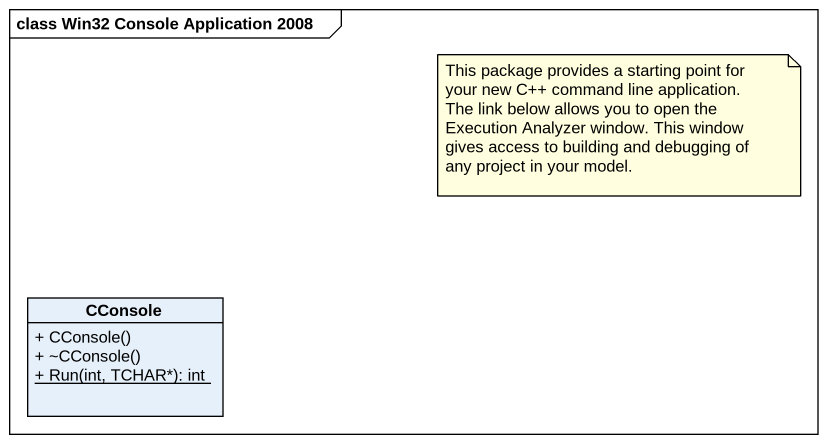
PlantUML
@startuml
mainframe class Win32 Console Application 2008
hide circle
hide empty members
skinparam classAttributeIconSize 0
class CConsole {
  + CConsole()
  + ~CConsole()
  {static} + Run(int, TCHAR*): int
}
note as N1
  This package provides a starting point for your new C++ command line application.
  The link below allows you to open the Execution Analyzer window. This window gives access to building and debugging of any project in your model.
end note
@enduml
